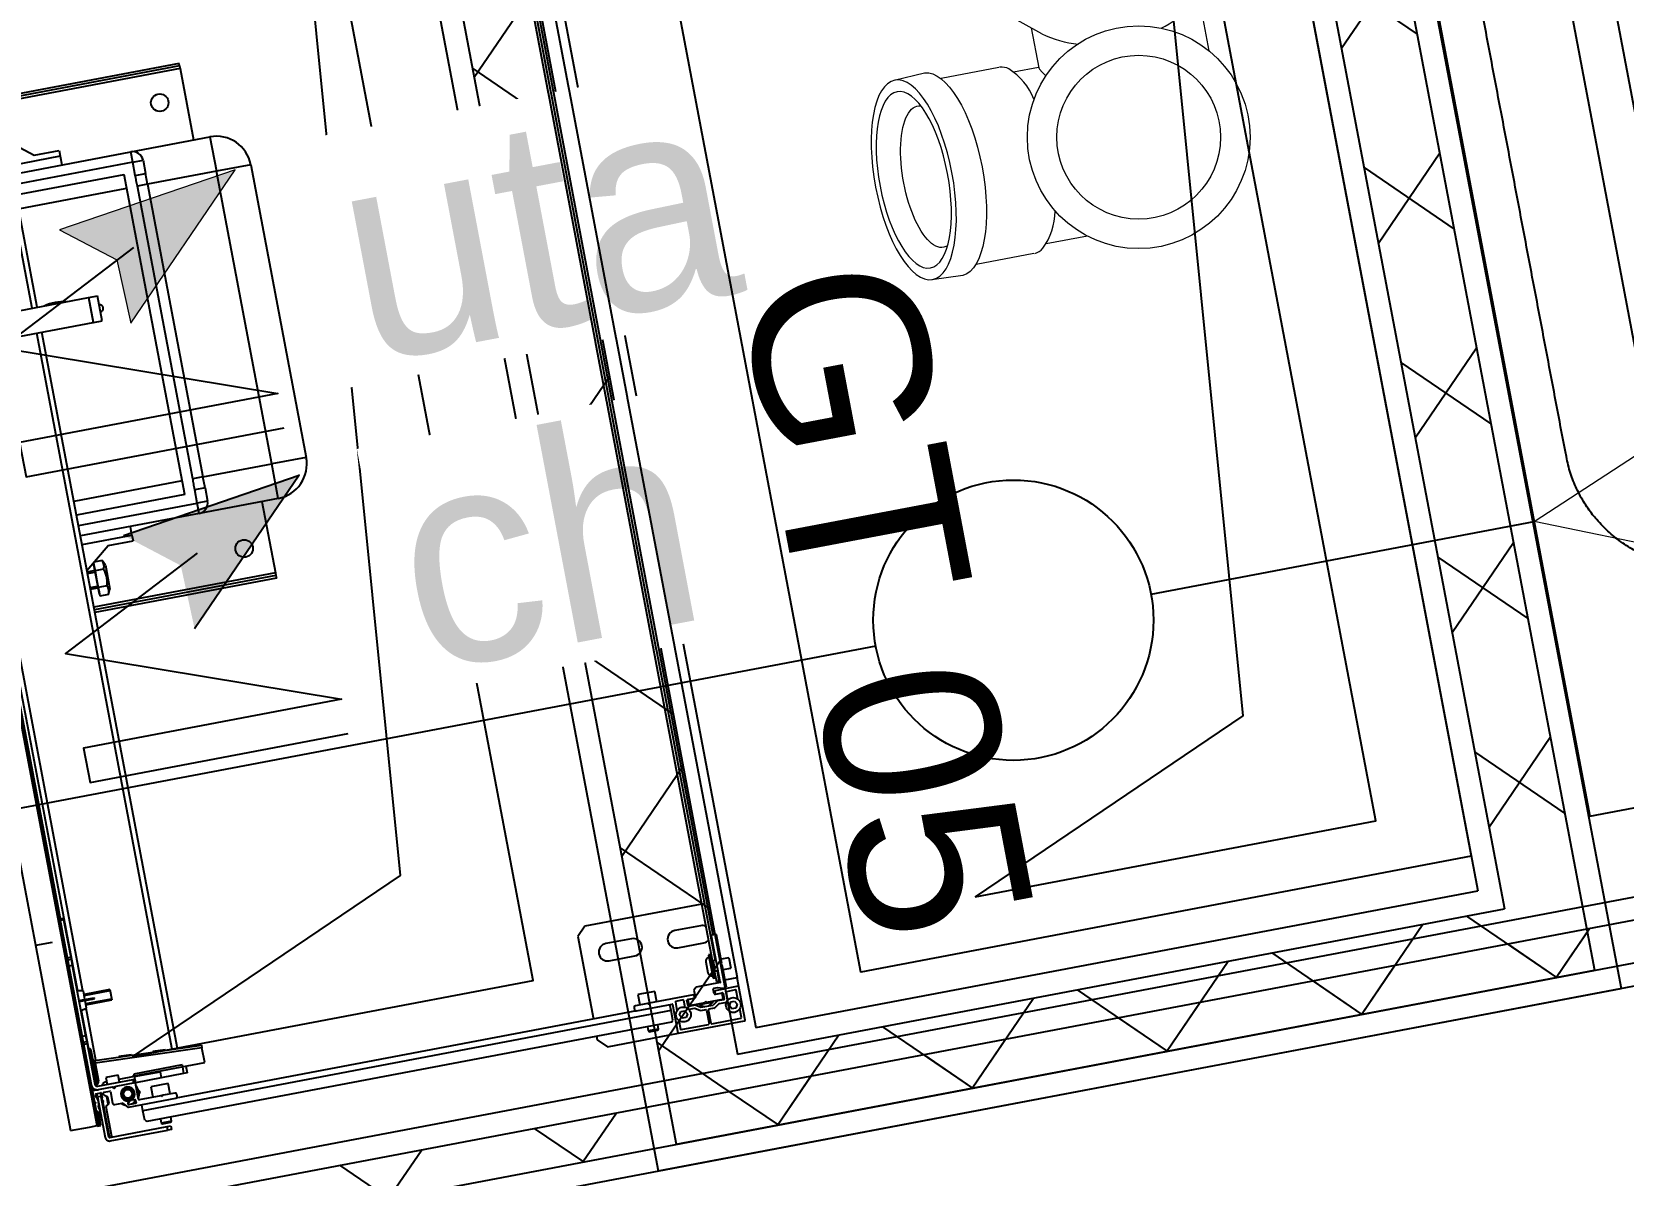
# Model space of a CAD drawing. Header units: centimetres. Extents: x 197412 to 267601, y -375791 to -305433.
# Drawn here: x 219141 to 220050, y -323412 to -322759 of the extents above; entities that cross this region are included whole.
import ezdxf

# ---------------------------------------------------------------- set-up
doc = ezdxf.new("R2010")
doc.units = ezdxf.units.CM
for name, color, linetype in [('3-BAT C-Niveau 0', 250, 'Continuous'), ('prlm-EAU-CHU', 42, 'Continuous'), ('prlm-GT', 242, 'Continuous'), ('prlm-MOD', 64, 'Continuous'), ('prlm-VMC', 62, 'Continuous')]:
    doc.layers.add(name, color=color, linetype=linetype)
doc.layers.add('prlm-ELEC-CFO', color=1, linetype='Continuous', lineweight=25)
doc.styles.add('Helvetica', font='arial.ttf')
doc.styles.add('prlm-elec-cfo', font='comic.ttf', dxfattribs={"height": 12})
doc.styles.add('prlm-vmc', font='pala.ttf', dxfattribs={"height": 14})

# ---------------------------------------------------------------- blocks, each defined once
blk = doc.blocks.new('xi.uta')
at = {"layer": 'prlm-ELEC-CFO', "lineweight": 5}
blk.add_hatch(color=0, dxfattribs=at).paths.add_polyline_path([(-3, 6), (-0.103, 3.699), (0, 0), (7.5, 7.5)])
at = {"layer": 'prlm-ELEC-CFO', "color": 0, "lineweight": 5, "flags": 128}
blk.add_lwpolyline([(-3, 6), (-0.103, 3.699), (0, 0), (7.5, 7.5)], close=True, dxfattribs=at)
at = {"layer": 'prlm-ELEC-CFO', "color": 0}
blk.add_lwpolyline([(0.955, 4.227), (-7.5, 0), (7.5, -5.5), (-7.5, -5.5), (-7.5, -7.5), (7.5, -7.5)], dxfattribs=at)
blk = doc.blocks.new('xi.CH')
at = {"layer": 'prlm-ELEC-CFO', "lineweight": 5}
blk.add_hatch(color=0, dxfattribs=at).paths.add_polyline_path([(-3, 6), (-0.103, 3.699), (0, 0), (7.5, 7.5)])
at = {"layer": 'prlm-ELEC-CFO', "color": 0}
for points in [[(-3, 6), (7.5, 7.5), (0, 0)], [(0.955, 4.227), (-7.5, 0), (7.5, -5.5), (-7.5, -5.5), (-7.5, -7.5), (7.5, -7.5)]]:
    blk.add_lwpolyline(points, dxfattribs=at)
blk = doc.blocks.new('MTI900_Alu_390')
at = {"layer": 'prlm-MOD', "color": 1, "linetype": 'Continuous'}
for p, q in [((-4.225, 0), (4.225, 0)), ((4.278, 0), (4.225, 0)), ((4.225, -0.07), (4.225, 0)), ((4.472, 0), (4.278, 0)), ((4.475, 0), (4.472, 0)), ((4.475, -0.003), (4.475, 0)), ((-3.96, -0.09), (3.96, -0.09)), ((3.96, -0.073), (3.96, -0.097)), ((4.13, -0.07), (3.963, -0.07)), ((4.105, -0.025), (4.165, -0.025)), ((4.105, -0.025), (4.105, -0.07)), ((4.135, -0.075), (4.13, -0.07)), ((4.14, -0.07), (4.135, -0.075)), ((4.267, -0.07), (4.14, -0.07)), ((4.165, -0.07), (4.165, -0.025)), ((4.2602, -0.1195), (4.2698, -0.0905)), ((4.27, -0.0895), (4.27, -0.073)), ((4.275, -0.003), (4.275, -0.137)), ((4.293, -0.021), (4.293, -0.074)), ((4.3467, -0.018), (4.296, -0.018)), ((4.296, -0.077), (4.3306, -0.077)), ((4.353, -0.0864), (4.353, -0.1286)), ((4.355, -0.0385), (4.375, -0.0269)), ((4.355, -0.0615), (4.355, -0.0385)), ((4.375, -0.0731), (4.355, -0.0615)), ((4.375, -0.0269), (4.395, -0.0385)), ((4.395, -0.0615), (4.375, -0.0731)), ((4.395, -0.0385), (4.395, -0.0615)), ((4.454, -0.018), (4.4033, -0.018)), ((4.457, -0.191), (4.457, -0.021)), ((4.475, -0.387), (4.475, -0.003)), ((-4.105, -0.105), (4.105, -0.105)), ((-4.1, -0.12), (4.1, -0.12)), ((3.775, -0.12), (3.775, -0.8)), ((3.895, -0.15), (3.895, -0.3)), ((3.963, -0.1), (4.229, -0.1)), ((3.995, -0.3), (3.995, -0.15)), ((4.067, -0.12), (4.067, -0.125)), ((4.067, -0.125), (4.203, -0.125)), ((4.067, -0.125), (4.067, -0.135)), ((4.067, -0.135), (4.203, -0.135)), ((4.105, -0.115), (4.095, -0.125)), ((4.1025, -0.158), (4.1675, -0.158)), ((4.105, -0.1), (4.105, -0.115)), ((4.165, -0.115), (4.105, -0.115)), ((4.165, -0.115), (4.165, -0.1)), ((4.165, -0.105), (4.225, -0.105)), ((4.175, -0.125), (4.165, -0.115)), ((4.17, -0.12), (4.225, -0.12)), ((4.203, -0.125), (4.203, -0.12)), ((4.203, -0.135), (4.203, -0.125)), ((4.225, -0.105), (4.225, -0.1)), ((4.225, -0.105), (4.225, -0.12)), ((4.235, -0.1), (4.235, -0.24)), ((4.26, -0.142), (4.26, -0.1205)), ((4.292, -0.145), (4.263, -0.145)), ((4.278, -0.14), (4.292, -0.14)), ((4.295, -0.137), (4.295, -0.098)), ((4.295, -0.137), (4.295, -0.142)), ((4.298, -0.095), (4.332, -0.095)), ((4.327, -0.1), (4.298, -0.1)), ((4.33, -0.195), (4.33, -0.103)), ((4.3377, -0.16), (4.33, -0.16)), ((4.33, -0.1677), (4.3421, -0.1677)), ((4.335, -0.098), (4.335, -0.1341)), ((4.3355, -0.1358), (4.3545, -0.1642)), ((4.3377, -0.16), (4.3377, -0.24)), ((4.355, -0.19), (4.3377, -0.16)), ((4.3535, -0.1303), (4.3725, -0.1588)), ((4.355, -0.1659), (4.355, -0.2341)), ((4.373, -0.1605), (4.373, -0.191)), ((4.235, -0.24), (4.25, -0.255)), ((4.25, -0.255), (4.292, -0.255)), ((4.275, -0.263), (4.275, -0.52)), ((4.292, -0.26), (4.278, -0.26)), ((4.295, -0.258), (4.295, -0.263)), ((4.295, -0.302), (4.295, -0.263)), ((4.33, -0.195), (4.325, -0.2)), ((4.325, -0.2), (4.33, -0.205)), ((4.33, -0.297), (4.33, -0.205)), ((4.33, -0.2323), (4.3421, -0.2323)), ((4.33, -0.24), (4.3377, -0.24)), ((4.3545, -0.2358), (4.335, -0.265)), ((4.335, -0.265), (4.335, -0.302)), ((4.3377, -0.24), (4.355, -0.21)), ((4.353, -0.2714), (4.353, -0.3036)), ((4.373, -0.2404), (4.3535, -0.2697)), ((4.373, -0.209), (4.373, -0.2404)), ((4.454, -0.194), (4.376, -0.194)), ((4.376, -0.206), (4.454, -0.206)), ((4.457, -0.369), (4.457, -0.209)), ((4.293, -0.326), (4.293, -0.369)), ((4.328, -0.323), (4.296, -0.323)), ((4.298, -0.3), (4.327, -0.3)), ((4.332, -0.305), (4.298, -0.305)), ((4.355, -0.3285), (4.375, -0.3169)), ((4.355, -0.3515), (4.355, -0.3285)), ((4.375, -0.3631), (4.355, -0.3515)), ((4.375, -0.3169), (4.395, -0.3285)), ((4.395, -0.3515), (4.375, -0.3631)), ((4.395, -0.3285), (4.395, -0.3515)), ((4.296, -0.372), (4.3467, -0.372)), ((4.305, -0.6), (4.305, -0.393)), ((4.34, -0.405), (4.305, -0.405)), ((4.308, -0.39), (4.472, -0.39)), ((4.34, -0.405), (4.34, -3.475)), ((4.395, -0.405), (4.34, -0.405)), ((4.405, -0.415), (4.395, -0.405)), ((4.4033, -0.372), (4.454, -0.372)), ((4.405, -0.415), (4.405, -3.465)), ((4.475, -0.8), (4.475, -0.387)), ((4.215, -0.475), (4.215, -0.575)), ((4.275, -0.475), (4.215, -0.475)), ((4.275, -0.52), (4.2779, -0.5229)), ((4.275, -0.52), (4.275, -0.53)), ((4.2779, -0.5271), (4.275, -0.53)), ((4.275, -0.53), (4.275, -0.6)), ((4.43, -0.495), (4.405, -0.495)), ((4.43, -0.495), (4.43, -0.555)), ((4.435, -0.5), (4.43, -0.495)), ((4.435, -0.55), (4.435, -0.5)), ((3.895, -0.55), (3.895, -0.7)), ((3.995, -0.7), (3.995, -0.55)), ((4.215, -0.575), (4.275, -0.575)), ((4.285, -0.61), (4.295, -0.61)), ((4.305, -0.6), (4.305, -3.277)), ((4.405, -0.555), (4.43, -0.555)), ((4.43, -0.555), (4.435, -0.55)), ((3.775, -0.8), (3.825, -0.85)), ((4.425, -0.85), (4.475, -0.8)), ((3.825, -0.85), (4.305, -0.85)), ((4.405, -0.85), (4.425, -0.85)), ((-0.85, -1.865), (0.85, -1.865)), ((-0.85, -1.865), (-0.85, -2.065)), ((0.85, -1.865), (0.85, -2.065)), ((-1.05, -2.525), (-1.05, -2.065)), ((-1.05, -2.065), (-0.85, -2.065)), ((0.85, -2.065), (-0.85, -2.065)), ((-0.85, -2.065), (-0.85, -2.465)), ((0.85, -2.465), (0.85, -2.065)), ((1.05, -2.065), (0.85, -2.065)), ((1.05, -2.065), (1.05, -2.525)), ((-1.495, -2.16), (-1.495, -3.215)), ((-1.48, -2.16), (-1.495, -2.16)), ((-1.48, -2.16), (-1.48, -3.215)), ((-1.48, -2.16), (-1.465, -2.16)), ((-1.465, -2.16), (-1.05, -2.16)), ((-1.465, -2.16), (-1.465, -3.215)), ((1.05, -2.16), (1.465, -2.16)), ((1.465, -2.16), (1.48, -2.16)), ((1.465, -2.16), (1.465, -3.215)), ((1.48, -2.16), (1.48, -3.215)), ((1.48, -2.16), (1.495, -2.16)), ((1.495, -2.16), (1.495, -3.215)), ((-1.05, -3.215), (-1.05, -2.525)), ((-0.99, -2.525), (-1.05, -2.525)), ((-0.99, -2.465), (-0.9124, -2.465)), ((-0.99, -2.525), (-0.99, -2.465)), ((-0.99, -2.525), (-0.99, -3.215)), ((-0.9124, -2.525), (-0.99, -2.525)), ((-0.85, -2.465), (-0.9124, -2.465)), ((-0.9124, -2.525), (-0.9124, -2.465)), ((-0.85, -2.465), (0.85, -2.465)), ((-0.85, -2.465), (-0.85, -2.5242)), ((0.85, -2.5242), (-0.85, -2.5242)), ((0.9124, -2.465), (0.85, -2.465)), ((0.85, -2.465), (0.85, -2.5242)), ((0.9124, -2.465), (0.99, -2.465)), ((0.9124, -2.465), (0.9124, -2.525)), ((0.99, -2.525), (0.9124, -2.525)), ((0.99, -2.465), (0.99, -2.525)), ((0.99, -3.215), (0.99, -2.525)), ((1.05, -2.525), (0.99, -2.525)), ((1.05, -2.525), (1.05, -3.215)), ((0.93, -2.585), (-0.93, -2.585)), ((-0.93, -3.215), (-0.93, -2.585)), ((-0.85, -3.215), (-0.85, -2.585)), ((0.85, -2.585), (0.85, -3.215)), ((0.93, -2.585), (0.93, -3.215)), ((-0.2775, -2.915), (-0.2775, -2.865)), ((-0.1325, -2.865), (-0.2775, -2.865)), ((-0.1325, -2.915), (-0.1325, -2.865)), ((-1.1342, -2.925), (-1.1, -2.925)), ((-1.1342, -3.0705), (-1.1342, -2.925)), ((-1.1, -2.925), (-1.1, -3.215)), ((-1.1, -2.925), (-1.05, -2.925)), ((-0.1325, -2.915), (-0.2775, -2.915)), ((-0.2775, -2.9175), (-0.2775, -2.915)), ((-0.2775, -2.9175), (-0.1325, -2.9175)), ((-0.2775, -3.5575), (-0.2775, -2.9175)), ((-0.1325, -2.9175), (-0.1325, -2.915)), ((-0.1325, -3.5575), (-0.1325, -2.9175)), ((1.1, -2.925), (1.05, -2.925)), ((1.1, -3.215), (1.1, -2.925)), ((1.1, -2.925), (1.1342, -2.925)), ((1.1342, -3.0705), (1.1342, -2.925)), ((-1.2504, -3.215), (-1.1342, -3.0705)), ((1.2504, -3.215), (1.1342, -3.0705)), ((4.0071, -3.6913), (4.035, -3.077)), ((4.05, -3.077), (4.0221, -3.692)), ((4.035, -3.077), (4.05, -3.077)), ((4.1351, -3.077), (4.05, -3.077)), ((4.136, -3.497), (4.1351, -3.077)), ((1.24, -3.106), (1.2119, -3.1204)), ((1.2119, -3.1204), (1.2119, -3.1671)), ((1.2142, -3.17), (1.2364, -3.17)), ((1.225, -3.17), (1.225, -3.172)), ((1.225, -3.172), (1.395, -3.172)), ((1.2364, -3.17), (1.2609, -3.17)), ((1.24, -3.106), (1.38, -3.106)), ((1.26, -3.172), (1.26, -3.215)), ((1.2609, -3.1204), (1.2609, -3.17)), ((1.2609, -3.17), (1.31, -3.17)), ((1.2692, -3.215), (1.2692, -3.172)), ((1.31, -3.17), (1.3591, -3.17)), ((1.3508, -3.215), (1.3508, -3.172)), ((1.3591, -3.1204), (1.3591, -3.17)), ((1.3591, -3.17), (1.3836, -3.17)), ((1.36, -3.215), (1.36, -3.172)), ((1.4081, -3.1204), (1.38, -3.106)), ((1.3836, -3.17), (1.4081, -3.17)), ((1.395, -3.172), (1.395, -3.17)), ((1.4081, -3.1204), (1.4081, -3.17)), ((-0.2775, -3.215), (-4.0287, -3.215)), ((-0.2775, -3.245), (-4.0274, -3.245)), ((4.0287, -3.215), (-0.1325, -3.215)), ((4.0274, -3.245), (-0.1325, -3.245)), ((4.125, -3.207), (4.125, -3.487)), ((4.125, -3.207), (4.175, -3.207)), ((4.1353, -3.187), (4.175, -3.187)), ((4.175, -3.187), (4.175, -3.207)), ((4.175, -3.207), (4.175, -3.337)), ((4.295, -3.267), (4.285, -3.267)), ((4.0173, -3.3556), (4.0205, -3.2854)), ((4.0173, -3.3556), (4.0223, -3.3558)), ((4.0255, -3.2857), (4.0205, -3.2854)), ((4.14, -3.337), (4.175, -3.337)), ((4.14, -3.487), (4.14, -3.337)), ((4.175, -3.337), (4.175, -3.487)), ((4.215, -3.305), (4.215, -3.405)), ((4.275, -3.305), (4.215, -3.305)), ((4.275, -3.277), (4.275, -3.3458)), ((4.275, -3.3458), (4.275, -3.3582)), ((4.275, -3.3582), (4.275, -3.484)), ((4.2759, -3.3479), (4.2779, -3.3499)), ((4.2779, -3.3541), (4.2759, -3.3561)), ((4.305, -3.5528), (4.305, -3.277)), ((4.43, -3.325), (4.405, -3.325)), ((4.43, -3.325), (4.43, -3.385)), ((4.435, -3.33), (4.43, -3.325)), ((4.435, -3.38), (4.435, -3.33)), ((4.455, -3.355), (4.455, -3.335)), ((4.455, -3.335), (4.475, -3.335)), ((4.455, -3.69), (4.455, -3.355)), ((4.475, -3.355), (4.455, -3.355)), ((4.475, -3.335), (4.475, -3.355)), ((4.475, -3.69), (4.475, -3.355)), ((4.215, -3.405), (4.275, -3.405)), ((4.405, -3.385), (4.43, -3.385)), ((4.43, -3.385), (4.435, -3.38)), ((3.625, -3.532), (3.685, -3.532)), ((3.625, -3.532), (3.625, -3.682)), ((3.6311, -3.682), (3.6311, -3.532)), ((3.6789, -3.682), (3.6789, -3.532)), ((3.685, -3.682), (3.685, -3.532)), ((4.0084, -3.5518), (4.0116, -3.4816)), ((4.0166, -3.4819), (4.0116, -3.4816)), ((4.125, -3.487), (4.14, -3.487)), ((4.14, -3.4972), (4.136, -3.497)), ((4.14, -3.487), (4.155, -3.487)), ((4.14, -3.487), (4.14, -3.577)), ((4.155, -3.487), (4.175, -3.487)), ((4.155, -3.497), (4.155, -3.487)), ((4.155, -3.702), (4.155, -3.497)), ((4.175, -3.497), (4.155, -3.497)), ((4.175, -3.487), (4.175, -3.49)), ((4.175, -3.49), (4.175, -3.6008)), ((4.272, -3.487), (4.178, -3.487)), ((4.195, -3.5614), (4.195, -3.5226)), ((4.22, -3.4778), (4.23, -3.472)), ((4.23, -3.472), (4.24, -3.4778)), ((4.268, -3.521), (4.2657, -3.521)), ((4.271, -3.507), (4.271, -3.518)), ((4.2729, -3.542), (4.276, -3.542)), ((4.287, -3.504), (4.274, -3.504)), ((4.2854, -3.504), (4.29, -3.5066)), ((4.29, -3.549), (4.29, -3.507)), ((4.34, -3.475), (4.305, -3.475)), ((4.395, -3.475), (4.34, -3.475)), ((4.395, -3.475), (4.405, -3.465)), ((3.655, -3.6411), (3.655, -3.6275)), ((3.66, -3.6275), (3.655, -3.6275)), ((3.66, -3.6411), (3.66, -3.6275)), ((4.0084, -3.5518), (4.0134, -3.552)), ((4.115, -3.577), (4.115, -3.647)), ((4.155, -3.577), (4.115, -3.577)), ((4.175, -3.6232), (4.175, -3.6008)), ((4.175, -3.6232), (4.175, -3.734)), ((4.1759, -3.6029), (4.1829, -3.6099)), ((4.1829, -3.6141), (4.1759, -3.6211)), ((4.276, -3.627), (4.276, -3.5842)), ((4.2769, -3.5821), (4.3041, -3.5549)), ((4.279, -3.545), (4.279, -3.549)), ((4.2906, -3.577), (4.2806, -3.5828)), ((4.282, -3.552), (4.287, -3.552)), ((4.2906, -3.5684), (4.2906, -3.577)), ((-0.16, -3.715), (3.5984, -3.715)), ((3.6044, -3.685), (-0.15, -3.685)), ((3.175, -3.717), (3.185, -3.717)), ((3.175, -3.737), (3.175, -3.717)), ((3.185, -3.717), (3.4033, -3.717)), ((3.185, -3.717), (3.185, -3.737)), ((3.4033, -3.737), (3.4033, -3.717)), ((3.4033, -3.717), (3.4168, -3.717)), ((3.4168, -3.717), (3.45, -3.717)), ((3.4168, -3.717), (3.4168, -3.737)), ((3.45, -3.717), (3.86, -3.717)), ((3.45, -3.717), (3.45, -3.737)), ((3.605, -3.682), (3.598, -3.717)), ((3.655, -3.682), (3.605, -3.682)), ((3.655, -3.717), (3.655, -3.6411)), ((3.66, -3.6411), (3.655, -3.6411)), ((3.66, -3.717), (3.66, -3.6411)), ((3.705, -3.682), (3.66, -3.682)), ((3.712, -3.717), (3.705, -3.682)), ((4.0074, -3.685), (3.7056, -3.685)), ((3.7116, -3.715), (3.935, -3.715)), ((3.86, -3.717), (3.8932, -3.717)), ((3.86, -3.717), (3.86, -3.737)), ((3.8932, -3.717), (3.9067, -3.717)), ((3.8932, -3.737), (3.8932, -3.717)), ((3.9067, -3.717), (4.14, -3.717)), ((3.9067, -3.717), (3.9067, -3.737)), ((3.935, -3.717), (3.935, -3.712)), ((3.965, -3.712), (3.935, -3.712)), ((3.945, -3.702), (3.965, -3.702)), ((3.965, -3.702), (4.105, -3.702)), ((3.965, -3.712), (3.965, -3.702)), ((3.965, -3.712), (3.965, -3.717)), ((4.105, -3.712), (3.965, -3.712)), ((4.007, -3.6925), (4.0071, -3.6913)), ((4.0071, -3.6913), (4.0221, -3.692)), ((4.0221, -3.692), (4.022, -3.6925)), ((4.0221, -3.692), (4.125, -3.692)), ((4.105, -3.702), (4.125, -3.702)), ((4.105, -3.712), (4.105, -3.702)), ((4.105, -3.717), (4.105, -3.712)), ((4.135, -3.712), (4.105, -3.712)), ((4.115, -3.647), (4.155, -3.647)), ((4.125, -3.692), (4.125, -3.702)), ((4.135, -3.712), (4.135, -3.717)), ((4.14, -3.647), (4.14, -3.6567)), ((4.195, -3.674), (4.195, -3.64)), ((4.195, -3.722), (4.195, -3.693)), ((4.195, -3.695), (4.215, -3.695)), ((4.215, -3.715), (4.195, -3.715)), ((4.198, -3.637), (4.266, -3.637)), ((4.2109, -3.677), (4.198, -3.677)), ((4.198, -3.69), (4.2252, -3.69)), ((4.198, -3.725), (4.212, -3.725)), ((4.2221, -3.6633), (4.2134, -3.6757)), ((4.215, -3.695), (4.45, -3.695)), ((4.215, -3.695), (4.215, -3.715)), ((4.215, -3.715), (4.45, -3.715)), ((4.215, -3.72), (4.2251, -3.72)), ((4.215, -3.722), (4.215, -3.72)), ((4.2249, -3.7161), (4.221, -3.72)), ((4.2654, -3.662), (4.2246, -3.662)), ((4.2287, -3.7161), (4.2249, -3.7161)), ((4.227, -3.657), (4.225, -3.659)), ((4.265, -3.659), (4.225, -3.659)), ((4.225, -3.659), (4.225, -3.662)), ((4.225, -3.69), (4.225, -3.695)), ((4.263, -3.657), (4.227, -3.657)), ((4.228, -3.692), (4.2367, -3.692)), ((4.2293, -3.657), (4.2293, -3.662)), ((4.2293, -3.69), (4.2293, -3.695)), ((4.2595, -3.715), (4.231, -3.715)), ((4.2429, -3.6871), (4.2388, -3.6911)), ((4.2512, -3.6911), (4.2471, -3.6871)), ((4.2533, -3.692), (4.2625, -3.692)), ((4.2607, -3.657), (4.2607, -3.662)), ((4.2607, -3.69), (4.2607, -3.695)), ((4.2651, -3.7161), (4.2618, -3.7161)), ((4.265, -3.659), (4.263, -3.657)), ((4.265, -3.662), (4.265, -3.659)), ((4.265, -3.695), (4.265, -3.69)), ((4.269, -3.72), (4.2651, -3.7161)), ((4.2827, -3.69), (4.2653, -3.69)), ((4.2654, -3.72), (4.2826, -3.72)), ((4.2766, -3.6757), (4.2679, -3.6633)), ((4.452, -3.677), (4.2791, -3.677)), ((4.2855, -3.692), (4.445, -3.692)), ((4.342, -3.715), (4.2885, -3.715)), ((4.345, -3.724), (4.345, -3.718)), ((4.455, -3.682), (4.455, -3.68)), ((-4.375, -3.737), (4.375, -3.737)), ((4.375, -3.747), (-4.375, -3.747)), ((-0.1667, -3.735), (3.175, -3.735)), ((4.165, -3.7265), (4.165, -3.737)), ((4.175, -3.734), (4.175, -3.737)), ((4.2429, -3.7321), (4.2379, -3.737)), ((4.2486, -3.7335), (4.2414, -3.7335)), ((4.2521, -3.737), (4.2471, -3.7321)), ((4.295, -3.734), (4.295, -3.73)), ((4.298, -3.727), (4.342, -3.727)), ((4.378, -3.727), (4.298, -3.727)), ((4.298, -3.727), (4.298, -3.737)), ((4.375, -3.737), (4.375, -3.747)), ((4.375, -3.747), (4.378, -3.747)), ((4.375, -3.792), (4.375, -3.747)), ((4.375, -3.902), (4.375, -3.792)), ((4.378, -3.747), (4.378, -3.727)), ((-4.375, -3.902), (4.375, -3.902))]:
    blk.add_line(p, q, dxfattribs=at)
at = {"layer": 'prlm-MOD', "color": 1, "ltscale": 50}
blk.add_lwpolyline([(3.3, -3.8058), (3.3, -3.902)], dxfattribs=at)
at = {"layer": 'prlm-MOD', "color": 1, "linetype": 'Continuous'}
for centre, radius in [((4.375, -0.05), 0.0425), ((4.375, -0.34), 0.0425), ((-1.295, -2.31), 0.05), ((1.295, -2.31), 0.05), ((4.23, -3.542), 0.035), ((4.23, -3.542), 0.03), ((4.23, -3.542), 0.025)]:
    blk.add_circle(centre, radius, dxfattribs=at)
for centre, radius, start, end in [((4.278, -0.003), 0.003, 90, 180), ((4.472, -0.003), 0.003, 0, 90), ((3.963, -0.073), 0.003, 90, 180), ((4.267, -0.073), 0.003, 0, 90), ((4.267, -0.0895), 0.003, 341.56505, 0), ((4.296, -0.021), 0.003, 90, 180), ((4.296, -0.074), 0.003, 180, 270), ((4.3306, -0.067), 0.01, 270, 326.3475), ((4.3467, -0.021), 0.003, 84.51824, 90), ((4.4033, -0.021), 0.003, 90, 95.48179), ((4.454, -0.021), 0.003, 0, 90), ((3.945, -0.15), 0.05, 143.1301, 180), ((3.963, -0.097), 0.003, 180, 270), ((3.945, -0.15), 0.05, 0, 36.8699), ((4.1025, -0.138), 0.02, 171.37307, 270), ((4.1025, -0.133), 0.02, 185.73917, 187.18076), ((4.1675, -0.138), 0.02, 270, 8.62693), ((4.1675, -0.133), 0.02, 352.81924, 354.26083), ((4.232, -0.1), 0.003, 0, 180), ((4.263, -0.1205), 0.003, 161.56505, 180), ((4.263, -0.142), 0.003, 180, 270), ((4.278, -0.137), 0.003, 180, 270), ((4.292, -0.137), 0.003, 270, 0), ((4.292, -0.142), 0.003, 270, 0), ((4.298, -0.098), 0.003, 90, 180), ((4.298, -0.103), 0.003, 90, 180), ((4.327, -0.103), 0.003, 0, 90), ((4.332, -0.098), 0.003, 0, 90), ((4.338, -0.1341), 0.003, 180, 213.69007), ((4.356, -0.1286), 0.003, 180, 213.69007), ((4.352, -0.1659), 0.003, 0, 33.69007), ((4.37, -0.1605), 0.003, 0, 33.69007), ((4.278, -0.263), 0.003, 90, 180), ((4.292, -0.258), 0.003, 0, 90), ((4.292, -0.263), 0.003, 0, 90), ((4.356, -0.2714), 0.003, 146.30993, 180), ((4.352, -0.2341), 0.003, 326.30993, 0), ((4.376, -0.191), 0.003, 180, 270), ((4.376, -0.209), 0.003, 90, 180), ((4.454, -0.191), 0.003, 270, 0), ((4.454, -0.209), 0.003, 0, 90), ((3.945, -0.3), 0.05, 180, 0), ((4.296, -0.326), 0.003, 90, 180), ((4.298, -0.297), 0.003, 180, 270), ((4.298, -0.302), 0.003, 180, 270), ((4.327, -0.297), 0.003, 270, 0), ((4.328, -0.333), 0.01, 46.14901, 90), ((4.332, -0.302), 0.003, 270, 0), ((4.296, -0.369), 0.003, 180, 270), ((4.308, -0.393), 0.003, 90, 180), ((4.3467, -0.369), 0.003, 270, 275.48176), ((4.4033, -0.369), 0.003, 264.51819, 270), ((4.454, -0.369), 0.003, 270, 0), ((4.472, -0.387), 0.003, 270, 0), ((3.945, -0.55), 0.05, 0, 180), ((4.2758, -0.525), 0.003, 315, 45), ((4.285, -0.6), 0.01, 180, 270), ((4.295, -0.6), 0.01, 270, 0), ((3.945, -0.7), 0.05, 180, 0), ((-0.85, -2.065), 0.2, 90, 180), ((0.85, -2.065), 0.2, 0, 90), ((-0.99, -2.525), 0.06, 90, 180), ((0.99, -2.525), 0.06, 0, 90), ((-0.205, -2.865), 0.02, 0, 180), ((0, -3.11), 0.285, 166.82645, 193.17355), ((1.2364, -3.1624), 0.0487, 59.74223, 120.25777), ((1.3836, -3.1624), 0.0487, 59.74223, 120.25777), ((4.285, -3.277), 0.01, 90, 180), ((4.295, -3.277), 0.01, 0, 90), ((4.278, -3.3458), 0.003, 180, 225), ((4.278, -3.3582), 0.003, 135, 180), ((4.2758, -3.352), 0.003, 315, 45), ((4.178, -3.49), 0.003, 90, 180), ((4.23, -3.542), 0.04, 33.92723, 355.99937), ((4.23, -3.542), 0.065, 57.79577, 122.20423), ((4.23, -3.542), 0.06, 66.44354, 113.55646), ((4.2657, -3.518), 0.003, 213.92723, 270), ((4.23, -3.542), 0.04, 0, 33.92723), ((4.268, -3.518), 0.003, 270, 0), ((4.2729, -3.545), 0.003, 90, 175.99937), ((4.23, -3.542), 0.04, 355.99937, 0), ((4.274, -3.507), 0.003, 90, 180), ((4.272, -3.484), 0.003, 270, 0), ((4.276, -3.545), 0.003, 0, 90), ((4.23, -3.542), 0.06, 0, 39.29648), ((4.23, -3.542), 0.065, 22.61986, 35.77582), ((4.287, -3.507), 0.003, 0, 90), ((4.23, -3.542), 0.06, 351.491, 0), ((4.178, -3.6008), 0.003, 180, 225), ((4.178, -3.6232), 0.003, 135, 180), ((4.1808, -3.612), 0.003, 315, 45), ((4.266, -3.627), 0.01, 270, 0), ((4.23, -3.542), 0.065, 315.04746, 333.83802), ((4.279, -3.5842), 0.003, 135, 180), ((4.282, -3.549), 0.003, 180, 270), ((4.287, -3.549), 0.003, 270, 0), ((4.302, -3.5528), 0.003, 315, 0), ((3.945, -3.712), 0.01, 90, 180), ((3.997, -3.692), 0.01, 270, 357.39744), ((4.125, -3.712), 0.02, 347.58795, 90), ((4.125, -3.712), 0.01, 0, 90), ((4.16, -3.6567), 0.02, 180, 230.11594), ((4.14, -3.702), 0.035, 270, 0), ((4.14, -3.702), 0.015, 270, 0), ((4.1151, -3.7104), 0.05, 37.08606, 50.11594), ((4.198, -3.64), 0.003, 90, 180), ((4.198, -3.674), 0.003, 180, 270), ((4.198, -3.693), 0.003, 90, 180), ((4.198, -3.722), 0.003, 180, 270), ((4.2109, -3.674), 0.003, 270, 325.00798), ((4.212, -3.722), 0.003, 270, 0), ((4.2246, -3.665), 0.003, 90, 145.00798), ((4.215, -3.715), 0.01, 353.93882, 0), ((4.2251, -3.717), 0.003, 270, 350.40593), ((4.2252, -3.693), 0.003, 19.47122, 90), ((4.231, -3.718), 0.003, 90, 170.40593), ((4.2367, -3.689), 0.003, 270, 315), ((4.245, -3.6892), 0.003, 45, 135), ((4.2533, -3.689), 0.003, 225, 270), ((4.2595, -3.718), 0.003, 9.59407, 90), ((4.2653, -3.693), 0.003, 90, 160.52878), ((4.2654, -3.717), 0.003, 189.59407, 270), ((4.275, -3.715), 0.01, 180, 186.06118), ((4.2654, -3.665), 0.003, 34.99202, 90), ((4.2791, -3.674), 0.003, 214.99202, 270), ((4.2826, -3.717), 0.003, 270, 350.40593), ((4.2827, -3.693), 0.003, 19.47122, 90), ((4.2885, -3.718), 0.003, 90, 170.40593), ((4.342, -3.718), 0.003, 0, 90), ((4.342, -3.724), 0.003, 270, 0), ((4.445, -3.682), 0.01, 270, 0), ((4.45, -3.69), 0.025, 270, 0), ((4.45, -3.69), 0.005, 270, 0), ((4.452, -3.68), 0.003, 0, 90), ((4.178, -3.734), 0.003, 180, 270), ((4.245, -3.7342), 0.003, 45, 135), ((4.292, -3.734), 0.003, 270, 0), ((4.298, -3.73), 0.003, 90, 180)]:
    blk.add_arc(centre, radius, start, end, dxfattribs=at)
for centre, major_axis, ratio, start_param, end_param in [((3.997, -3.692), (-0.025, 0), 0.4, 1.570796, 3.096169), ((4.022, -3.6931), (-0.015, 0.0007), 0.045361, -1.568734, 0)]:
    blk.add_ellipse(centre, major_axis=major_axis, ratio=ratio, start_param=start_param, end_param=end_param, dxfattribs=at)
for points, knots in [([(-0.85, -2.5242), (-0.8604, -2.5242), (-0.8708, -2.5243), (-0.8916, -2.5247), (-0.902, -2.525), (-0.9124, -2.525)], [0, 0, 0, 0, 0.5, 0.5, 1, 1, 1, 1]), ([(0.9124, -2.525), (0.902, -2.525), (0.8916, -2.5247), (0.8708, -2.5243), (0.8604, -2.5242), (0.85, -2.5242)], [0, 0, 0, 0, 0.5, 0.5, 1, 1, 1, 1]), ([(1.2609, -3.1204), (1.269, -3.1183), (1.2772, -3.1166), (1.2935, -3.1143), (1.3017, -3.1137), (1.3141, -3.1137), (1.3182, -3.1138), (1.3265, -3.1144), (1.3306, -3.1149), (1.343, -3.1166), (1.3511, -3.1183), (1.3591, -3.1204)], [0, 0, 0, 0, 0.25, 0.25, 0.5, 0.5, 0.625, 0.625, 0.75, 0.75, 1, 1, 1, 1])]:
    blk.add_open_spline(points, degree=3, knots=knots, dxfattribs=at)
blk = doc.blocks.new('xi.be')
at = {"layer": 'prlm-VMC', "color": 0, "linetype": 'ByBlock', "lineweight": 5, "flags": 128}
blk.add_lwpolyline([(-6.173, -15.004), (6.173, -15.004), (0, 0)], close=True, dxfattribs=at)
at = {"layer": 'prlm-VMC', "color": 0, "linetype": 'ByBlock', "lineweight": 5}
blk.add_solid([(0, -1), (5.173, -14.004), (-5.173, -14.004), (0, -1)], dxfattribs=at)
blk = doc.blocks.new('xi.aam33')
at = {"layer": 'prlm-EAU-CHU', "color": 0, "lineweight": 13}
for p, q in [((-5.89, 11.331), (-5.799, 13.123)), ((5.799, 13.123), (5.89, 11.331)), ((-5.41, 7.114), (-5.41, 10.463)), ((5.41, 10.463), (5.41, 7.114)), ((6.828, 4.34), (8.907, 6.841)), ((8.922, 6.85), (12.093, 6.85)), ((12.093, 6.85), (12.219, 6.97)), ((12.219, 6.97), (13.031, 6.97)), ((13.12, 7.25), (13.031, 6.97)), ((13.12, 7.25), (14.668, 7.106)), ((-5, 3.931), (-5, 6.323)), ((5, 6.323), (5, 4.87)), ((7.269, 4.87), (4.958, 4.867)), ((8.907, -6.841), (6.828, -4.34)), ((4.091, -4.87), (7.269, -4.87)), ((12.093, -6.85), (8.922, -6.85)), ((12.219, -6.97), (12.093, -6.85)), ((13.031, -6.97), (12.219, -6.97)), ((13.028, -6.944), (13.12, -7.25)), ((14.668, -7.106), (13.12, -7.25))]:
    blk.add_line(p, q, dxfattribs=at)
at = {"layer": 'prlm-EAU-CHU', "color": 0, "lineweight": 13, "flags": 128}
blk.add_lwpolyline([(4.958, 4.867), (4.86, 4.836), (4.68, 4.729), (4.43, 4.564)], dxfattribs=at)
at = {"layer": 'prlm-EAU-CHU', "color": 0, "lineweight": 13}
for radius in [6.36, 4.675]:
    blk.add_circle((0, 0), radius, dxfattribs=at)
for centre, radius, start, end in [((-4.475, 7.136), 0.936, 184.66048, 218.12589), ((-2.54, 9.094), 3.683, 223.50702, 258.77599), ((2.54, 9.094), 3.683, 281.22401, 316.49298), ((4.475, 7.136), 0.936, 321.87411, 355.33952), ((87.178, 0), 78.555, 174.99745, 185.00255), ((119.647, -0.014), 106.844, 176.25229, 183.71904), ((11.683, 0.728), 6.052, 143.44583, 163.86683), ((11.683, -0.728), 6.052, 196.13317, 216.55417)]:
    blk.add_arc(centre, radius, start, end, dxfattribs=at)
at = {"layer": 'prlm-EAU-CHU', "color": 0, "lineweight": 13, "extrusion": (0, 0, -1)}
for centre, major_axis, ratio in [((0, 13.073), (-5.789, 0), 0.383426), ((0, 13.073), (-5.115, 0), 0.383329), ((14.667, 0), (0, -7.101), 0.043635)]:
    blk.add_ellipse(centre, major_axis=major_axis, ratio=ratio, dxfattribs=at)
for centre, major_axis, ratio, start_param, end_param in [((-0.001, 12.093), (4.098, -0.028), 0.383971, 2.986035, 6.398097), ((0, 11.414), (5.894, 0), 0.391508, 0.036281, 3.105311)]:
    blk.add_ellipse(centre, major_axis=major_axis, ratio=ratio, start_param=start_param, end_param=end_param, dxfattribs=at)
blk = doc.blocks.new('Evier 01 100x60')
at = {"linetype": 'Continuous', "flags": 128}
blk.add_lwpolyline([(-10, 0), (110, 0), (110, -60), (-10, -60)], close=True, dxfattribs=at)
for points in [[(57.5, -7.5), (87.5, -7.5)], [(59.167, -10), (85.833, -10)]]:
    blk.add_lwpolyline(points, dxfattribs=at)
at = {"linetype": 'Continuous'}
blk.add_open_spline([(89.598, -2.5), (91.716, -2.5), (95.383, -4.694), (97.5, -8.495), (97.5, -30), (97.5, -51.505), (95.383, -55.306), (91.716, -57.5), (50, -57.5), (8.284, -57.5), (4.617, -55.306), (2.5, -51.505), (2.5, -30), (2.5, -8.495), (4.617, -4.694), (8.284, -2.5), (49.471, -2.5), (89.598, -2.5)], degree=2, knots=[0, 0, 0, 0.007967, 0.015935, 0.023902, 0.172105, 0.180072, 0.18804, 0.196007, 0.501992, 0.509959, 0.517926, 0.525894, 0.674097, 0.682064, 0.690032, 0.697999, 1, 1, 1], dxfattribs=at)

msp = doc.modelspace()

# ---------------------------------------------------------------- hatches: boundary and pattern name
at = {"linetype": 'Continuous'}
h = msp.add_hatch(dxfattribs=at)
h.set_pattern_fill('02_ISOLANT', color=256, scale=10, angle=-79.27641, style=0, pattern_type=2)
h.set_pattern_definition([(325.723595, (82441.66, 127994.64), (45.054865, 66.106423), []), (55.723595, (82441.66, 127994.64), (66.106423, -45.054865), [])])
h.paths.add_polyline_path([(219842.64, -322288.5), (219807.59, -322339.92), (219981.75, -323259.57), (220033.17, -323294.62)])
h = msp.add_hatch(dxfattribs=at)
h.set_pattern_fill('02_ISOLANT', color=256, scale=10, angle=-79.27641, style=0, pattern_type=2)
h.set_pattern_definition([(325.723595, (82441.66, 127994.64), (45.054865, 66.106423), []), (55.723595, (82441.66, 127994.64), (66.106423, -45.054865), [])])
h.paths.add_polyline_path([(219377.74, -322465.09), (219334.5, -322473.28), (219508.85, -323393.91), (219543.9, -323342.49)])
h = msp.add_hatch(dxfattribs=at)
h.set_pattern_fill('02_ISOLANT', color=256, scale=10, angle=10.72359, style=0, pattern_type=2)
h.set_pattern_definition([(55.723595, (82441.66, 127994.64), (-66.106423, 45.054865), []), (145.723595, (82441.66, 127994.64), (45.054865, 66.106423), [])])
h.paths.add_polyline_path([(217736.57, -323705.12), (217741.04, -323728.7), (220685.4, -323171.1), (220680.93, -323147.52)])
h = msp.add_hatch(dxfattribs=at)
h.set_pattern_fill('02_ISOLANT', color=256, scale=10, angle=10.72359, style=0, pattern_type=2)
h.set_pattern_definition([(55.723595, (82441.66, 127994.64), (-66.106423, 45.054865), []), (145.723595, (82441.66, 127994.64), (45.054865, 66.106423), [])])
h.paths.add_polyline_path([(219543.9, -323342.49), (219508.85, -323393.91), (220033.17, -323294.62), (219981.75, -323259.57)])

# ---------------------------------------------------------------- linework, layer by layer
for p, q in [((219852.99, -322273.31), (220048.37, -323304.97)), ((219842.64, -322288.5), (220033.17, -323294.62)), ((219842.64, -322288.5), (220033.17, -323294.62)), ((219807.59, -322339.92), (219981.75, -323259.57)), ((219807.59, -322339.92), (219981.75, -323259.57)), ((219377.74, -322465.09), (219543.9, -323342.49)), ((219377.74, -322465.09), (219543.9, -323342.49)), ((219390.51, -322462.67), (219554.25, -323327.3)), ((219334.5, -322473.28), (219508.85, -323393.91)), ((219334.5, -322473.28), (219508.85, -323393.91)), ((217734.15, -323692.34), (220678.51, -323134.75)), ((217736.57, -323705.12), (220680.93, -323147.52)), ((217736.57, -323705.12), (220680.93, -323147.52)), ((217741.04, -323728.7), (220685.4, -323171.1)), ((217741.04, -323728.7), (220685.4, -323171.1)), ((219554.25, -323327.3), (219966.56, -323249.22)), ((219543.9, -323342.49), (219981.75, -323259.57)), ((219543.9, -323342.49), (219981.75, -323259.57)), ((219508.85, -323393.91), (220033.17, -323294.62)), ((219508.85, -323393.91), (220033.17, -323294.62))]:
    msp.add_line(p, q, dxfattribs=at)
at = {"linetype": 'Continuous', "lineweight": 25}
for p, q in [((219852.99, -322273.31), (220048.37, -323304.97)), ((219797.24, -322355.11), (219966.56, -323249.22)), ((219390.51, -322462.67), (219554.25, -323327.3)), ((219321.73, -322475.69), (219498.5, -323409.1)), ((217734.15, -323692.34), (220678.51, -323134.75)), ((217743.46, -323741.47), (220687.82, -323183.87)), ((219554.25, -323327.3), (219966.56, -323249.22)), ((219498.5, -323409.1), (220048.37, -323304.97))]:
    msp.add_line(p, q, dxfattribs=at)
at = {"linetype": 'Continuous', "flags": 128}
for points in [[(219679.61, -323252.67), (219908.28, -323209.37), (219760.36, -322428.29), (219832.33, -323149.45)], [(219198.38, -323343.82), (219427.05, -323300.51), (219279.13, -322519.44), (219351.1, -323240.6)]]:
    msp.add_lwpolyline(points, close=True, dxfattribs=at)
at = {"layer": 'prlm-ELEC-CFO'}
msp.add_spline([(217709.06, -322679.49), (217983.82, -323014.45), (218733.45, -322924.37), (218608.61, -321590.44), (218992.2, -321254.39), (219468.12, -321068.47)], degree=3, dxfattribs=at)
at = {"layer": 'prlm-VMC'}
msp.add_lwpolyline([(219779.97, -323079.91), (219998.72, -323038.48)], dxfattribs=at)
msp.add_circle((219701.36, -323094.79), 80, dxfattribs=at)

# ---------------------------------------------------------------- block references
at = {"xscale": -10, "yscale": 10, "zscale": 10, "rotation": 100.7271894877604}
msp.add_blockref('Evier 01 100x60', (219825.81, -322125.79), dxfattribs=at)
at = {"layer": 'prlm-EAU-CHU', "ltscale": 50, "xscale": 10, "yscale": 10, "zscale": 10, "rotation": 100.7236014113934}
msp.add_blockref('xi.aam33', (219772.93, -322819.14), dxfattribs=at)
at = {"layer": 'prlm-ELEC-CFO', "yscale": 10, "zscale": 10}
for name, p, xscale, rotation in [('xi.uta', (219197.29, -322925.32), 10, 10.72360141139323), ('xi.be', (219998.72, -323038.48), -10, 100.7236014113944), ('xi.CH', (219233.79, -323099.76), 10, 10.72360141139323)]:
    msp.add_blockref(name, p, dxfattribs=dict(at, xscale=xscale, rotation=rotation))

# ---------------------------------------------------------------- texts
at = {"layer": '3-BAT C-Niveau 0', "insert": (219642.33, -322882.79), "char_height": 100, "attachment_point": 1, "rotation": 280.72359, "line_spacing_factor": 0.25, "style": 'Helvetica'}
msp.add_mtext('GT 05', dxfattribs=at)

# ---------------------------------------------------------------- next in the draw order: texts
at = {"layer": 'prlm-ELEC-CFO', "insert": (219429.02, -322869.4), "char_height": 120, "attachment_point": 5, "rotation": 10.7236, "line_spacing_factor": 0.8, "style": 'prlm-elec-cfo', "bg_fill": 3, "box_fill_scale": 1.1, "bg_fill_color": 256, "bg_fill_transparency": 0}
msp.add_mtext('uta', dxfattribs=at)
at = {"layer": 'prlm-VMC', "ltscale": 25, "insert": (220344.77, -323081.43), "char_height": 60, "width": 586.1474, "attachment_point": 5, "rotation": 10.7236, "line_spacing_factor": 0.8, "style": 'prlm-vmc', "bg_fill": 2}
msp.add_mtext('Alizé H 6/40/90', dxfattribs=at)

# ---------------------------------------------------------------- next in the draw order: texts
at = {"layer": 'prlm-ELEC-CFO', "insert": (219435.07, -323050.65), "char_height": 120, "attachment_point": 5, "rotation": 10.7236, "line_spacing_factor": 0.8, "style": 'prlm-elec-cfo', "bg_fill": 3, "box_fill_scale": 1.1, "bg_fill_color": 256, "bg_fill_transparency": 0}
msp.add_mtext('ch', dxfattribs=at)

# ---------------------------------------------------------------- next in the draw order: linework, layer by layer
at = {"layer": 'prlm-GT', "ltscale": 50}
msp.add_lwpolyline([(219450.44, -322430.96), (219799.1, -322364.94), (219962.84, -323229.57), (219614.18, -323295.6)], close=True, dxfattribs=at)
at = {"layer": 'prlm-VMC'}
msp.add_lwpolyline([(219622.76, -323109.68), (218923.61, -323242.08)], dxfattribs=at)

# ---------------------------------------------------------------- next in the draw order: block references
at = {"layer": 'prlm-MOD', "xscale": 99.99999999999973, "yscale": 99.99999999999973, "zscale": 99.99999999999973, "rotation": 280.7234860716235}
msp.add_blockref('MTI900_Alu_390', (219464.93, -322883.67), dxfattribs=at)

doc.saveas('drawing.dxf')
